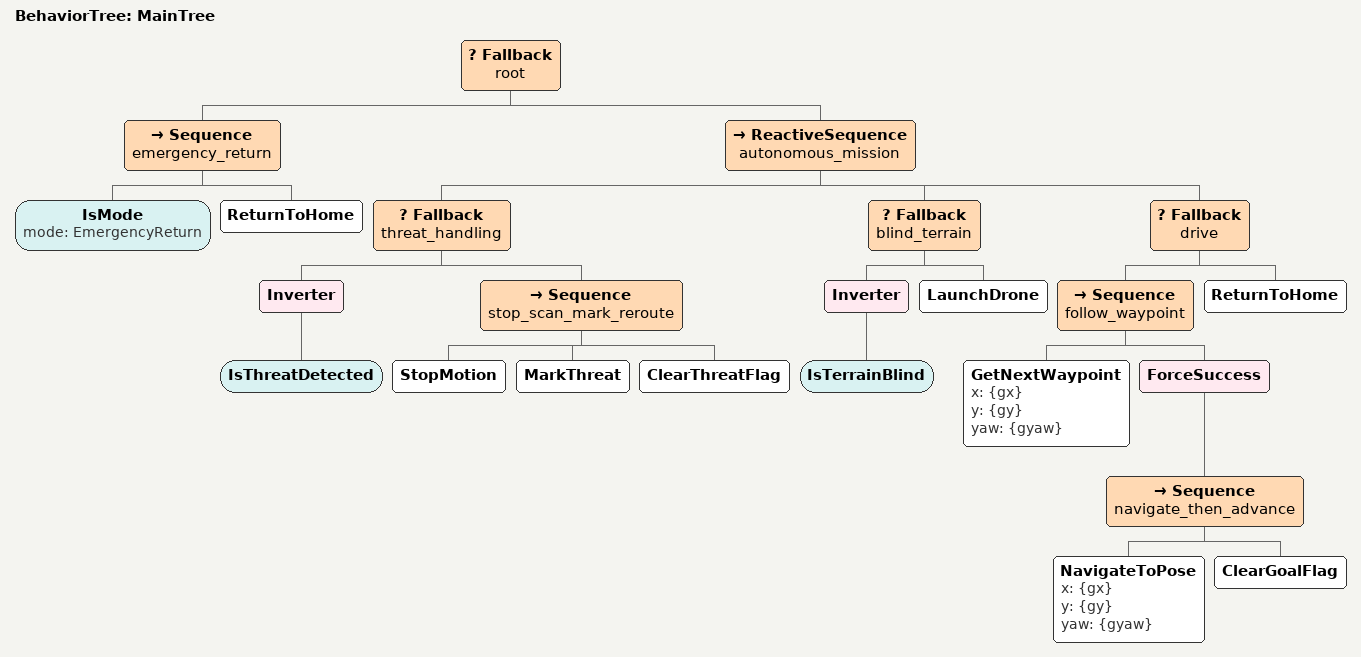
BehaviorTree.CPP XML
<?xml version="1.0"?>
<root main_tree_to_execute="MainTree">
  <BehaviorTree ID="MainTree">
    <Fallback name="root">

      <Sequence name="emergency_return">
        <IsMode mode="EmergencyReturn"/>
        <ReturnToHome/>
      </Sequence>

      <ReactiveSequence name="autonomous_mission">

        <Fallback name="threat_handling">
          <Inverter>
            <IsThreatDetected/>
          </Inverter>
          <Sequence name="stop_scan_mark_reroute">
            <StopMotion/>
            <MarkThreat/>
            <ClearThreatFlag/>
          </Sequence>
        </Fallback>

        <Fallback name="blind_terrain">
          <Inverter>
            <IsTerrainBlind/>
          </Inverter>
          <LaunchDrone/>
        </Fallback>

        <Fallback name="drive">
          <Sequence name="follow_waypoint">
            <GetNextWaypoint x="{gx}" y="{gy}" yaw="{gyaw}"/>
            <ForceSuccess>
              <Sequence name="navigate_then_advance">
                <NavigateToPose x="{gx}" y="{gy}" yaw="{gyaw}"/>
                <ClearGoalFlag/>
              </Sequence>
            </ForceSuccess>
          </Sequence>
          <ReturnToHome/>
        </Fallback>

      </ReactiveSequence>

    </Fallback>
  </BehaviorTree>
</root>
